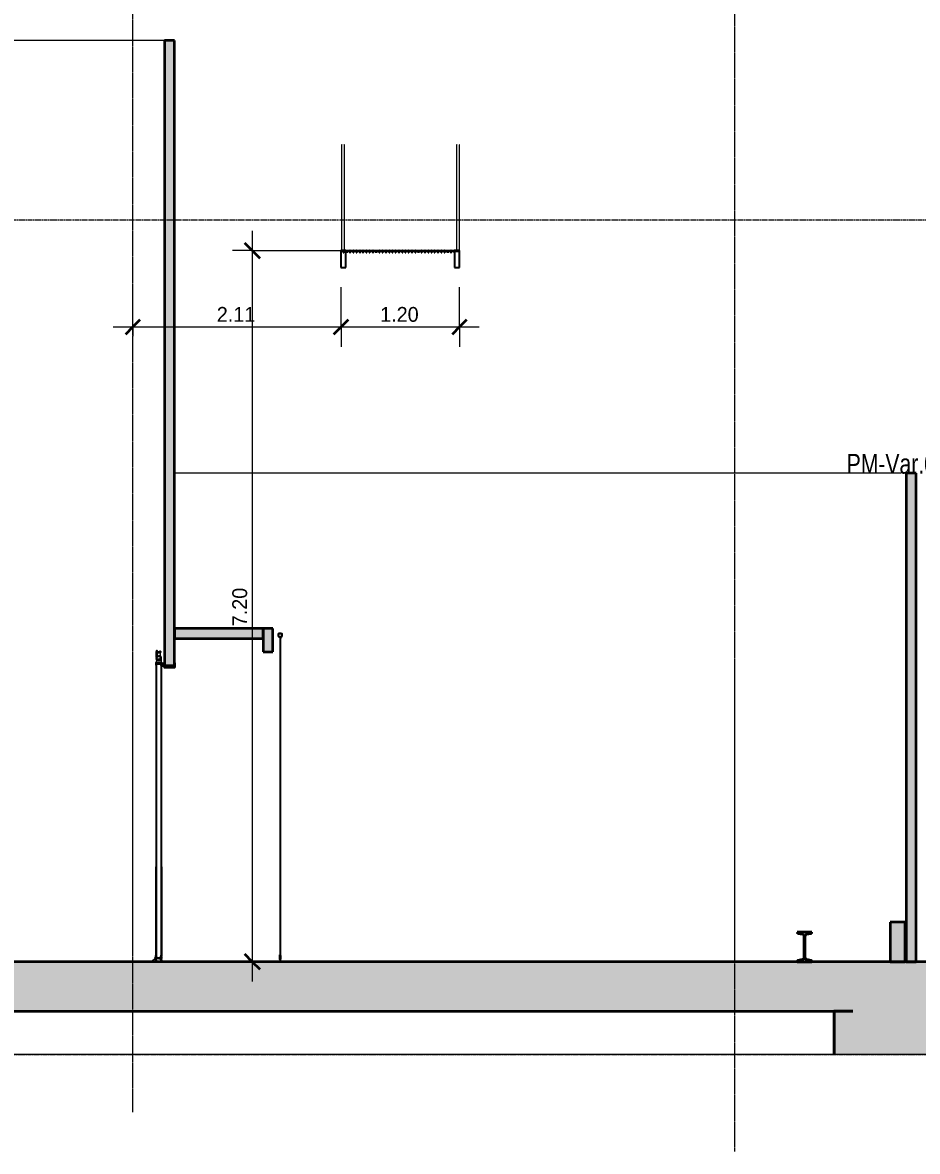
# Model space of a CAD drawing. Header units: centimetres. Extents: x -6646 to 16699, y -115 to 1717.
# Drawn here: x 12845 to 13751, y -98 to 1045 of the extents above; entities that cross this region are included whole.
import ezdxf

# ---------------------------------------------------------------- set-up
doc = ezdxf.new("R2010")
doc.units = ezdxf.units.CM
doc.linetypes.add('Centre', pattern=[3.175, 0.635, -0.475, 1.59, -0.475])
doc.linetypes.add('Grid Line', pattern=[2.2225, 1.27, -0.3175, 0.3175, -0.3175])
for name, color, linetype, lineweight in [('A-ANNO-DIMS', 7, 'Continuous', 9), ('A-ANNO-DIMS-100', 7, 'Continuous', 9), ('A-CLNG', 7, 'Continuous', 9), ('A-DOOR', 7, 'Continuous', 9), ('A-FLOR', 7, 'Continuous', 9), ('A-FLOR-HRAL', 7, 'Continuous', 9), ('A-FLOR-LEVL', 7, 'Continuous', 9), ('A-FLOR-PATT', 7, 'Continuous', 35), ('A-GENM', 7, 'Continuous', 9), ('A-WALL', 7, 'Continuous', 9), ('A-WALL-PATT', 7, 'Continuous', 35), ('C-BLDG-PADS', 7, 'Continuous', 9), ('I-WALL', 7, 'Continuous', 9), ('S-BEAM', 7, 'Continuous', 9), ('S-COLS-IDEN', 7, 'Continuous', 9), ('S-GRID', 7, 'Continuous', 9)]:
    doc.layers.add(name, color=color, linetype=linetype, lineweight=lineweight)
doc.styles.add('Century Gothic_1', font='GOTHIC.TTF', dxfattribs={"height": 15})
doc.styles.add('Century Gothic_2', font='GOTHIC.TTF', dxfattribs={"width": 0.8, "height": 20})
doc.dimstyles.new('FCA_N_Cotas_E100', dxfattribs={"dimscale": 30.48, "dimtxt": 15.662524, "dimasz": 0.492126, "dimexe": 0.656168, "dimexo": 0.656168, "dimgap": 0.032808, "dimtad": 1, "dimlfac": 0.01, "dimrnd": 0.01, "dimzin": 0, "dimdsep": 46, "dimtxsty": 'Century Gothic_1', "dimblk1": 'OBLIQUE', "dimblk2": 'OBLIQUE', "dimsah": 1, "dimcen": 0.09, "dimdle": 0.656168, "dimadec": 3, "dimazin": 2, "dimtfac": 1, "dimtdec": 4, "dimtix": 1, "dimtmove": 0, "dimatfit": 3, "dimfxl": 1, "dimtvp": 1, "dimtolj": 1, "dimtzin": 0, "dimarcsym": 2})

# ---------------------------------------------------------------- blocks, each defined once
blk = doc.blocks.new('M_S Shapes - 150 x 300-1672308-Elevación Eje 22')
at = {"layer": 'S-BEAM', "true_color": 0xcccccc}
h = blk.add_hatch(dxfattribs=at)
h.set_pattern_fill('FP_19', color=254, style=0, pattern_type=2)
h.set_pattern_definition([(45, (7.864, 0), (-25.1447, 25.1447), []), (45, (7.864, 38.1), (-25.1447, 25.1447), [])])
h.paths.add_polyline_path([(-2470.5, 94), (-2470.5, 94.4), (-2470.7, 95), (-2471.2, 95.3), (-2475.9, 96.1), (-2477, 96.7), (-2477.4, 97.8), (-2477.4, 120.2), (-2477, 121.3), (-2475.9, 121.9), (-2471.2, 122.7), (-2470.7, 123), (-2470.5, 123.6), (-2470.5, 124), (-2485.5, 124), (-2485.5, 123.6), (-2485.3, 123), (-2484.8, 122.7), (-2480.1, 121.9), (-2479, 121.3), (-2478.6, 120.2), (-2478.6, 97.8), (-2479, 96.7), (-2480.1, 96.1), (-2484.8, 95.3), (-2485.3, 95), (-2485.5, 94.4), (-2485.5, 94)])
at = {"layer": 'S-BEAM', "color": 254, "lineweight": 35, "true_color": 0xcccccc}
for p, q in [((-2485.5, 124), (-2485.5, 123.6)), ((-2470.5, 124), (-2485.5, 124)), ((-2484.8, 122.7), (-2480.1, 121.9)), ((-2478.6, 120.2), (-2478.6, 97.8)), ((-2477.4, 97.8), (-2477.4, 120.2)), ((-2475.9, 121.9), (-2471.2, 122.7)), ((-2470.5, 123.6), (-2470.5, 124)), ((-2485.5, 94.4), (-2485.5, 94)), ((-2485.5, 94), (-2470.5, 94)), ((-2480.1, 96.1), (-2484.8, 95.3)), ((-2471.2, 95.3), (-2475.9, 96.1)), ((-2470.5, 94), (-2470.5, 94.4))]:
    blk.add_line(p, q, dxfattribs=at)
at = {"layer": 'S-BEAM', "color": 254, "true_color": 0xcccccc}
blk.add_line((-2470.5, 124), (-2470.5, 124), dxfattribs=at)
at = {"layer": 'S-BEAM', "color": 254, "lineweight": 35, "true_color": 0xcccccc}
for centre, radius, start, end in [((-2484.6, 123.6), 0.88, 180, 260.5377), ((-2480.3, 120.2), 1.76, 0, 80.5377), ((-2475.7, 120.2), 1.76, 99.4623, 180), ((-2471.4, 123.6), 0.88, 279.4623, 360), ((-2484.6, 94.4), 0.88, 99.4623, 180), ((-2480.3, 97.8), 1.76, 279.4623, 360), ((-2475.7, 97.8), 1.76, 180, 260.5377), ((-2471.4, 94.4), 0.88, 0, 80.5377)]:
    blk.add_arc(centre, radius, start, end, dxfattribs=at)
blk = doc.blocks.new('Doors-Door-sets- LAHET-LAH010005 - 2_10 x 3_00-1686188-Elevación Eje 22')
at = {"layer": 'A-DOOR', "color": 254, "lineweight": 25, "true_color": 0xcccccc}
for p, q in [((-3134.5, 408.8), (-3134.8, 407.1)), ((-3134.8, 407.1), (-3134.8, 402.8)), ((-3134.8, 402.8), (-3134.5, 400.9)), ((-3134.5, 400.9), (-3134.7, 400.7)), ((-3134.7, 400.5), (-3130.3, 400.5)), ((-3134.1, 409), (-3134.4, 409)), ((-3134, 403.5), (-3134, 406.9)), ((-3133.8, 402.5), (-3134, 403.5)), ((-3133.9, 408.3), (-3133.9, 408.7)), ((-3133.3, 408.3), (-3133.9, 408.3)), ((-3133.9, 407.5), (-3133.9, 408.1)), ((-3133.9, 408.1), (-3133.3, 408.1)), ((-3130.7, 407.5), (-3133.9, 407.5)), ((-3133.8, 407.1), (-3130.6, 407.1)), ((-3132.4, 403.7), (-3133.8, 402.5)), ((-3133.3, 408.1), (-3133.3, 408.3)), ((-3131.9, 403.7), (-3132.4, 403.7)), ((-3130.5, 402.5), (-3131.9, 403.7)), ((-3130.6, 408.3), (-3131.4, 408.3)), ((-3131.4, 408.3), (-3131.4, 408.1)), ((-3131.4, 408.1), (-3130.7, 408.1)), ((-3130.7, 408.1), (-3130.7, 407.5)), ((-3130.4, 402.5), (-3130.5, 402.5)), ((-3130.4, 407.2), (-3130.4, 408.1)), ((-3130.4, 400.9), (-3130.4, 402.5)), ((-3130.2, 400.7), (-3130.4, 400.9)), ((-3126.5, 401), (-3126.7, 400)), ((-3126.6, 400), (-3126.4, 401)), ((-3126.4, 401), (-3126.5, 401)), ((-3135.2, 396.4), (-3135.2, 394.9)), ((-3135.2, 394.9), (-3135.2, 394.7)), ((-3135.1, 394.7), (-3135.1, 396.3)), ((-3129.4, 395.4), (-3135.1, 395.4)), ((-3135.1, 395.4), (-3135.1, 97.9)), ((-3129.4, 396.6), (-3135, 396.6)), ((-3135, 396.4), (-3134.9, 396.4)), ((-3134.8, 396.3), (-3134.8, 395.8)), ((-3134.7, 395.8), (-3134.7, 396.4)), ((-3134.4, 395.8), (-3134.7, 395.8)), ((-3134.7, 395.7), (-3134.4, 395.7)), ((-3134.6, 396.4), (-3129.5, 396.4)), ((-3134.4, 395.7), (-3134.4, 395.8)), ((-3130.2, 395.3), (-3130.2, 394.4)), ((-3129.4, 395.4), (-3130.1, 395.4)), ((-3130.1, 394.5), (-3130.1, 395.2)), ((-3130.1, 394.3), (-3130, 394.2)), ((-3130, 395.2), (-3129.4, 395.2)), ((-3129.4, 394.4), (-3130, 394.4)), ((-3130, 394.2), (-3130, 394.3)), ((-3130, 394.3), (-3129.9, 394.2)), ((-3129.2, 395.3), (-3129.9, 395)), ((-3129.9, 394.8), (-3129.2, 394.5)), ((-3129.9, 394.2), (-3129.8, 394.3)), ((-3129.8, 393.8), (-3129.9, 393.7)), ((-3129.8, 394.3), (-3129.8, 394.2)), ((-3129.8, 394.2), (-3129.8, 393.8)), ((-3129.8, 393.6), (-3129.6, 393.8)), ((-3129.4, 395.8), (-3129.7, 395.8)), ((-3129.7, 395.8), (-3129.7, 395.7)), ((-3129.7, 395.7), (-3129.4, 395.7)), ((-3129.6, 393.8), (-3129.6, 394.3)), ((-3129.6, 394.3), (-3129.4, 394.3)), ((-3129.4, 396.4), (-3129.4, 395.8)), ((-3129.4, 395.7), (-3129.4, 395.4)), ((-3129.4, 97.9), (-3129.4, 395.4)), ((-3129.4, 395.2), (-3129.4, 395.1)), ((-3129.4, 395.1), (-3129.2, 395.1)), ((-3129.2, 394.6), (-3129.4, 394.6)), ((-3129.4, 394.6), (-3129.4, 394.4)), ((-3129.4, 394.3), (-3129.4, 393.3)), ((-3129.4, 393.3), (-3129.3, 393.3)), ((-3129.2, 395.1), (-3129.2, 396.5)), ((-3129.2, 396.1), (-3129.2, 395.3)), ((-3127.7, 396.1), (-3129.2, 396.1)), ((-3129.2, 393.4), (-3129.2, 394.6)), ((-3129.2, 394.5), (-3129.2, 393.6)), ((-3129.2, 393.6), (-3127.7, 393.6)), ((-3129.1, 393.8), (-3129.1, 396)), ((-3129.1, 396), (-3127.7, 396)), ((-3127.7, 393.8), (-3129.1, 393.8)), ((-3126.7, 400), (-3126.7, 392.1)), ((-3126.6, 392.2), (-3126.6, 400)), ((-3126.6, 392), (-3116.1, 392)), ((-3116.2, 392.1), (-3126.5, 392.1)), ((-3116.3, 397), (-3116.4, 397)), ((-3116.4, 397), (-3116.1, 396)), ((-3116, 396), (-3116.3, 397)), ((-3116.1, 396), (-3116.1, 392.2)), ((-3116, 392.1), (-3116, 396)), ((-3135.4, 190.1), (-3135.4, 100.1)), ((-3135.1, 190.1), (-3135.4, 190.1)), ((-3135.1, 100.1), (-3135.1, 190.1)), ((-3129.1, 190.1), (-3129.4, 190.1)), ((-3129.4, 190.1), (-3129.4, 100.1)), ((-3129.1, 100.1), (-3129.1, 190.1)), ((-3135.6, 98.1), (-3136.3, 97.3)), ((-3136.3, 97.3), (-3134.9, 95.5)), ((-3134.6, 95.7), (-3135.8, 97.3)), ((-3135.8, 97.3), (-3134.7, 97.3)), ((-3135.6, 99.7), (-3135.6, 98.1)), ((-3135.4, 100.1), (-3135.1, 100.1)), ((-3135.2, 97.5), (-3135.2, 100.1)), ((-3135.2, 99.4), (-3135.2, 99.2)), ((-3135.2, 99.2), (-3135.2, 97.7)), ((-3134.7, 97.5), (-3135.2, 97.5)), ((-3135.1, 97.8), (-3135.1, 99.4)), ((-3135.1, 97.9), (-3129.4, 97.9)), ((-3134.9, 97.7), (-3135, 97.7)), ((-3135, 97.5), (-3129.4, 97.5)), ((-3134.8, 98.3), (-3134.8, 97.8)), ((-3134.4, 98.4), (-3134.7, 98.4)), ((-3134.7, 97.7), (-3134.7, 98.3)), ((-3134.7, 98.3), (-3134.4, 98.3)), ((-3134.7, 97.3), (-3134.7, 97.5)), ((-3129.5, 97.7), (-3134.6, 97.7)), ((-3134.4, 98.3), (-3134.4, 98.4)), ((-3129.5, 97.5), (-3132.2, 97.5)), ((-3132.2, 97.5), (-3132.2, 97.3)), ((-3132.2, 97.3), (-3130.2, 97.3)), ((-3130.2, 97.3), (-3131.4, 97.3)), ((-3131.4, 97.1), (-3130.3, 97.1)), ((-3130.2, 99.7), (-3130.2, 98.8)), ((-3130.2, 97), (-3130.2, 95.4)), ((-3130, 99.9), (-3130.1, 99.8)), ((-3130.1, 98.9), (-3130.1, 99.6)), ((-3130.1, 98.7), (-3129.4, 98.7)), ((-3129.9, 99.9), (-3130, 99.8)), ((-3130, 99.8), (-3130, 99.9)), ((-3130, 99.7), (-3129.4, 99.7)), ((-3129.4, 98.9), (-3130, 98.9)), ((-3130, 95.4), (-3130, 97.1)), ((-3130, 97.1), (-3129.5, 94.8)), ((-3129.9, 100.4), (-3129.8, 100.3)), ((-3129.8, 99.8), (-3129.9, 99.9)), ((-3129.6, 100.3), (-3129.8, 100.5)), ((-3129.8, 100.3), (-3129.8, 99.9)), ((-3129.8, 99.9), (-3129.8, 99.8)), ((-3129.4, 98.4), (-3129.7, 98.4)), ((-3129.7, 98.4), (-3129.7, 98.3)), ((-3129.7, 98.3), (-3129.4, 98.3)), ((-3129.6, 99.8), (-3129.6, 100.3)), ((-3129.4, 99.8), (-3129.6, 99.8)), ((-3129.1, 94.5), (-3129.5, 97.5)), ((-3129.3, 100.8), (-3129.4, 100.8)), ((-3129.4, 100.8), (-3129.4, 99.8)), ((-3129.4, 100.1), (-3129.1, 100.1)), ((-3129.4, 99.7), (-3129.4, 99.5)), ((-3129.4, 99.5), (-3129.2, 99.5)), ((-3129.2, 99), (-3129.4, 99)), ((-3129.4, 99), (-3129.4, 98.9)), ((-3129.4, 98.7), (-3129.4, 98.4)), ((-3129.4, 98.3), (-3129.4, 97.7)), ((-3129.2, 99.5), (-3129.2, 100.7)), ((-3129.2, 97.6), (-3129.2, 99))]:
    blk.add_line(p, q, dxfattribs=at)
at = {"layer": 'A-DOOR', "color": 254, "true_color": 0xe5e5e5}
for p, q in [((-3130.5, 406), (-3131, 406)), ((-3131, 406), (-3131, 403.8)), ((-3131, 403.8), (-3130.2, 402.3)), ((-3130.5, 403.8), (-3130.5, 406)), ((-3129.7, 402.3), (-3130.5, 403.8)), ((-3130.2, 402.3), (-3130.2, 398.6)), ((-3129.7, 396.6), (-3129.7, 402.3)), ((-3130.2, 398.6), (-3134.8, 398.6)), ((-3134.8, 398.6), (-3134.8, 396.6)), ((-3136.8, 96.5), (-3138.7, 94.9)), ((-3138.7, 94.9), (-3138.7, 94)), ((-3138.4, 94), (-3138.4, 94.6)), ((-3138.4, 94.6), (-3134.6, 94.6)), ((-3135.9, 96.5), (-3136.8, 96.5)), ((-3134.3, 94.9), (-3135.9, 96.5)), ((-3134.6, 94.6), (-3134.6, 94)), ((-3134.3, 94), (-3134.3, 94.9))]:
    blk.add_line(p, q, dxfattribs=at)
at = {"layer": 'A-DOOR', "color": 254, "lineweight": 25, "true_color": 0xcccccc}
for centre, radius, start, end in [((-3134.7, 400.6), 0.0991, 133.3468, 270), ((-3134.4, 408.8), 0.198, 90.6467, 171.0274), ((-3134.1, 408.8), 0.208, 341.6838, 90.6467), ((-3133.8, 406.9), 0.212, 90, 180), ((-3130.6, 408.1), 0.141, 360, 90), ((-3130.6, 407.2), 0.141, 270, 0), ((-3130.3, 400.6), 0.103, 270, 46.6532), ((-3135, 396.4), 0.196, 90, 180), ((-3135.1, 394.7), 0.05, 193.6477, 16.3523), ((-3135, 396.3), 0.0499, 90, 179.8798), ((-3134.9, 396.3), 0.0508, 0.224, 90), ((-3134.7, 395.8), 0.146, 180.224, 270.3636), ((-3134.6, 396.4), 0.057, 89.9178, 179.8182), ((-3134.4, 395.7), 0.0565, 270.3636, 360), ((-3130.1, 395.3), 0.1, 90, 180), ((-3130.1, 394.4), 0.104, 180, 284.8169), ((-3130, 395.2), 0.0612, 90, 180), ((-3130, 394.5), 0.0612, 180, 270), ((-3129.8, 394.9), 0.15, 105.2981, 254.7019), ((-3129.8, 393.7), 0.0599, 120.3449, 329.6551), ((-3129.7, 395.7), 0.0575, 180, 275.477), ((-3129.5, 396.4), 0.0607, 0, 89.9178), ((-3129.4, 396.5), 0.156, 0, 90), ((-3129.3, 393.4), 0.0939, 270, 0), ((-3128, 394.9), 1.28, 282.9983, 77.0017), ((-3128, 394.9), 1.13, 283.4892, 76.5108), ((-3126.6, 392.1), 0.1, 180, 270), ((-3126.5, 392.2), 0.1, 180.0125, 270), ((-3116.2, 392.2), 0.1, 270, 359.9744), ((-3116.1, 392.1), 0.1, 270, 0), ((-3135.2, 99.7), 0.4, 90, 180), ((-3135.1, 99.4), 0.05, 343.6477, 166.3523), ((-3135, 97.7), 0.196, 180, 270), ((-3135, 97.8), 0.0499, 180.1202, 270), ((-3134.9, 97.8), 0.0508, 270, 359.776), ((-3134.7, 95.6), 0.2, 209.2065, 30.7935), ((-3134.7, 98.3), 0.146, 89.6364, 179.776), ((-3134.6, 97.7), 0.057, 180.1818, 270.0822), ((-3134.4, 98.4), 0.0565, 0, 89.6364), ((-3131.4, 97.2), 0.1, 90, 270), ((-3130.5, 96.9), 0.255, 31.7199, 58.2801), ((-3130.1, 99.7), 0.104, 75.1831, 180), ((-3130.1, 98.8), 0.1, 180, 270), ((-3130.2, 97.1), 0.2, 0, 90), ((-3130.2, 97.1), 0.2, 0, 90), ((-3130.1, 95.4), 0.1, 180, 0), ((-3130, 99.6), 0.0612, 90, 180), ((-3130, 98.9), 0.0612, 180, 270), ((-3129.8, 100.4), 0.0599, 30.3449, 239.6551), ((-3129.5, 94.4), 0.4, 90, 15), ((-3129.5, 94.4), 0.35, 0, 180), ((-3129.5, 94.4), 0.35, 180, 0), ((-3129.7, 98.4), 0.0575, 84.523, 180), ((-3129.5, 97.7), 0.0607, 270.0822, 0), ((-3129.4, 97.6), 0.156, 270, 0), ((-3129.3, 100.7), 0.0939, 0, 90)]:
    blk.add_arc(centre, radius, start, end, dxfattribs=at)
blk = doc.blocks.new('FCA_N_Cortina Plastico Industrial - 3_70x3_00-1687601-Elevación Eje 22')
at = {"layer": 'A-GENM', "color": 254, "true_color": 0xe5e5e5}
for p, q in [((-3011.1, 425.8), (-3011.6, 425.3)), ((-3011.6, 425.3), (-3011.2, 425.6)), ((-3011.6, 425.3), (-3011.6, 425.3)), ((-3010.4, 426.7), (-3011.2, 426)), ((-3011.2, 425.9), (-3011.1, 425.8)), ((-3011, 425.8), (-3011.1, 425.9)), ((-3011, 426), (-3010.3, 426.6)), ((-3008.3, 426.7), (-3010.4, 426.7)), ((-3010.3, 426.6), (-3008.3, 426.6)), ((-3009.7, 422.4), (-3009.7, 423.4)), ((-3009.6, 423.4), (-3009.6, 422.4)), ((-3009.4, 422.6), (-3009.4, 423.1)), ((-3009.2, 422.7), (-3009.2, 423.1)), ((-3009.2, 423.1), (-3009.1, 423.1)), ((-3009.1, 423.1), (-3009.1, 422.7)), ((-3009, 422.4), (-3009, 423.4)), ((-3007.5, 426), (-3008.3, 426.7)), ((-3008.3, 426.6), (-3007.6, 426)), ((-3007.5, 425.9), (-3007.6, 425.8)), ((-3009.7, 422.7), (-3009.8, 422.7)), ((-3009.8, 422.7), (-3009.8, 421.5)), ((-3009.8, 421.5), (-3009.3, 421.5)), ((-3009.6, 421.9), (-3009.7, 422.4)), ((-3009.6, 422.4), (-3009.7, 422.4)), ((-3009.7, 421.5), (-3009.7, 101.1)), ((-3009.6, 422.4), (-3009.5, 421.9)), ((-3009.6, 421.9), (-3009.5, 421.9)), ((-3009.6, 421.9), (-3009.5, 421.9)), ((-3009.3, 422.7), (-3009.4, 422.7)), ((-3009, 422.7), (-3008.8, 422.7)), ((-3009, 422.3), (-3009, 422.4)), ((-3009, 101.1), (-3009, 421.5)), ((-3008.9, 421.5), (-3009, 421.5)), ((-3008.8, 421.5), (-3009, 421.5)), ((-3008.9, 421.5), (-3008.9, 101.1)), ((-3008.8, 422.7), (-3008.8, 421.5)), ((-3010, 99.6), (-3009.9, 101)), ((-3010, 97), (-3010, 99.6)), ((-3009.4, 99.6), (-3010, 99.6)), ((-3009.9, 96.1), (-3010, 97)), ((-3010, 97), (-3009.4, 97)), ((-3009.9, 101), (-3009.3, 101)), ((-3009.9, 96.1), (-3009.3, 96.1)), ((-3009.1, 101.1), (-3009.7, 101.1)), ((-3009.7, 101.1), (-3009.2, 101.1)), ((-3009.7, 96), (-3009.1, 96)), ((-3009.7, 96), (-3008.9, 96)), ((-3009.7, 96), (-3008.9, 96)), ((-3009.7, 96), (-3008.9, 96)), ((-3009.7, 96), (-3008.9, 96)), ((-3008.9, 101.1), (-3009.2, 101.1)), ((-3009.1, 101.1), (-3009, 101.1)), ((-3009, 101.1), (-3008.9, 101.1)), ((-3009, 96), (-3008.9, 96)), ((-3008.6, 99.6), (-3008.8, 101)), ((-3008.8, 96.1), (-3008.6, 97)), ((-3008.6, 97), (-3008.6, 99.6))]:
    blk.add_line(p, q, dxfattribs=at)
at = {"layer": 'A-GENM', "color": 254, "lineweight": 25, "true_color": 0xcccccc}
for p, q in [((-3011, 425.9), (-3011.3, 425.5)), ((-3011.3, 425.5), (-3011.3, 423.4)), ((-3011.3, 423.4), (-3007.3, 423.4)), ((-3007.5, 426), (-3011.1, 426)), ((-3011.1, 425.9), (-3011, 425.9)), ((-3007.3, 425.5), (-3007.6, 425.9)), ((-3007.6, 425.9), (-3007.5, 425.9)), ((-3007.3, 423.4), (-3007.3, 425.5)), ((-3009, 422.7), (-3009.3, 422.7)), ((-3009.3, 422.7), (-3009.3, 421.5)), ((-3009.1, 421.5), (-3009.2, 421.5)), ((-3009.2, 421.5), (-3009.2, 101.1)), ((-3009.2, 421.5), (-3009, 421.5)), ((-3009.1, 101.1), (-3009.1, 421.5)), ((-3009, 421.5), (-3009, 422.7)), ((-3009.3, 101), (-3009.4, 99.6)), ((-3009.4, 99.6), (-3009.4, 97)), ((-3009.4, 97), (-3009.3, 96.1)), ((-3009.2, 101.1), (-3009.1, 101.1)), ((-3008.8, 99.6), (-3009, 101)), ((-3009, 96.1), (-3008.8, 97)), ((-3008.8, 97), (-3008.8, 99.6))]:
    blk.add_line(p, q, dxfattribs=at)
at = {"layer": 'A-GENM', "color": 254, "lineweight": 25, "true_color": 0xcccccc, "flags": 128}
for points in [[(-3009, 101), (-3009, 101), (-3009, 101), (-3009, 101.1), (-3009.1, 101.1), (-3009.1, 101.1), (-3009.1, 101.1), (-3009.2, 101.1), (-3009.2, 101.1), (-3009.3, 101), (-3009.3, 101), (-3009.3, 101)], [(-3009.3, 96.1), (-3009.3, 96.1), (-3009.3, 96.1), (-3009.2, 96), (-3009.2, 96), (-3009.1, 96), (-3009.1, 96), (-3009.1, 96), (-3009, 96), (-3009, 96.1), (-3009, 96.1), (-3009, 96.1)]]:
    blk.add_lwpolyline(points, dxfattribs=at)
at = {"layer": 'A-GENM', "color": 254, "true_color": 0xe5e5e5}
for centre, radius, start, end in [((-3011.1, 425.9), 0.0748, 140.3469, 223.8924), ((-3007.5, 425.9), 0.111, 311.5989, 43.8328)]:
    blk.add_arc(centre, radius, start, end, dxfattribs=at)
at = {"layer": 'A-GENM', "color": 254, "lineweight": 25, "true_color": 0xcccccc}
for centre, start, end in [((-3011.1, 425.9), 90, 270), ((-3007.5, 425.9), 270, 90)]:
    blk.add_arc(centre, 0.075, start, end, dxfattribs=at)
at = {"layer": 'A-GENM', "color": 254, "true_color": 0xe5e5e5}
for centre, major_axis, start_param, end_param in [((-3009.4, 423.1), (0, 0.13), 4.712389, 6.806784), ((-3009.3, 423.1), (0, 0.13), 4.712389, 7.853982), ((-3009.4, 423.1), (0, 0.13), 4.712389, 6.806784), ((-3009.3, 423.1), (0, 0.13), 0.261799, 1.308997), ((-3009.4, 423.1), (0, 0.13), 4.712389, 6.806784), ((-3009.3, 423.1), (0, 0.13), 0.261799, 1.308997), ((-3009.4, 423.1), (0, 0.13), 4.712389, 6.806784), ((-3009.3, 423.1), (0, 0.13), 0.261799, 1.308997), ((-3009.3, 423.1), (0, 0.13), 4.974188, 6.021386), ((-3009.3, 423.1), (0, 0.13), 4.974188, 6.021386), ((-3009.3, 423.1), (0, 0.13), 4.974188, 6.021386), ((-3009.5, 421.9), (0, 0.0675), 1.534846, 3.056222), ((-3009.5, 421.9), (0, 0.0675), 1.534846, 3.056222), ((-3009.7, 100.9), (0, 0.162), 0.12434, 1.367745), ((-3009.7, 100.9), (0, 0.162), 0.373021, 1.367745), ((-3009.7, 100.9), (0, 0.162), 0.373021, 1.367745), ((-3009.7, 100.9), (0, 0.162), 0.373021, 1.367745), ((-3009.7, 96.2), (0, 0.161), 1.779716, 4.50347), ((-3009.7, 96.2), (0, 0.161), 1.779716, 4.50347), ((-3009.7, 96.2), (0, 0.161), 1.779716, 4.50347), ((-3009.7, 96.2), (0, 0.161), 1.779716, 4.50347), ((-3009.7, 100.9), (0, 0.162), 4.91544, 5.910164), ((-3009.7, 100.9), (0, 0.162), 4.91544, 5.910164), ((-3009.7, 100.9), (0, 0.162), 4.91544, 5.910164), ((-3009.7, 100.9), (0, 0.162), 4.91544, 5.910164), ((-3008.9, 100.9), (0, 0.162), 4.91544, 7.650931), ((-3008.9, 100.9), (0, 0.162), 0.373021, 1.367745), ((-3008.9, 100.9), (0, 0.162), 0.373021, 1.367745), ((-3008.9, 100.9), (0, 0.162), 0.373021, 1.367745), ((-3008.9, 96.2), (0, 0.161), 1.779716, 4.50347), ((-3008.9, 96.2), (0, 0.161), 1.779716, 4.50347), ((-3008.9, 96.2), (0, 0.161), 1.779716, 4.50347), ((-3008.9, 96.2), (0, 0.161), 1.779716, 4.50347), ((-3008.9, 100.9), (0, 0.162), 4.91544, 5.910164), ((-3008.9, 100.9), (0, 0.162), 4.91544, 5.910164), ((-3008.9, 100.9), (0, 0.162), 4.91544, 5.910164)]:
    blk.add_ellipse(centre, major_axis=major_axis, ratio=0.996195, start_param=start_param, end_param=end_param, dxfattribs=at)
blk = doc.blocks.new('PQ_RVR_ARQ-01_ZZ_ZZ_MO_T_A_rvt-3-Elevación Eje 22')
at = {"layer": 'A-FLOR-PATT', "lineweight": 9, "true_color": 0xeaeaea}
blk.add_hatch(color=254, dxfattribs=at).paths.add_polyline_path([(-3116.4, 421.5), (-3026.7, 421.5), (-3026.7, 431.5), (-3116.4, 431.5)])
at = {"layer": 'A-WALL-PATT', "lineweight": 9, "true_color": 0xeaeaea}
for points in [[(-3120, 394), (-3116.4, 394), (-3116.4, 1027), (-3126.4, 1027), (-3126.4, 394)], [(-2375.1, 94), (-2365.1, 94), (-2365.1, 588.8), (-2375.1, 588.8), (-2375.1, 195.2)], [(-3016.7, 408), (-3016.7, 431.6), (-3026.7, 431.6), (-3026.7, 408)], [(-2391.2, 94), (-2376.2, 94), (-2376.2, 134), (-2391.2, 134)]]:
    blk.add_hatch(color=254, dxfattribs=at).paths.add_polyline_path(points)
at = {"layer": 'A-WALL-PATT', "lineweight": 9, "true_color": 0xe5e5e5}
h = blk.add_hatch(dxfattribs=at)
h.set_pattern_fill('FP_18', color=254, style=0, pattern_type=2)
h.set_pattern_definition([(90, (-2375.1, 0), (-0.04148, 3e-18), [])])
h.paths.add_polyline_path([(-2375.1, 94), (-2375.1, 94), (-2375.1, 104.4)])
at = {"layer": 'A-CLNG', "color": 254, "lineweight": 18, "true_color": 0xe5e5e5}
for p, q in [((-3126.4, 1027), (-5882.7, 1027)), ((-2380.1, 588.8), (-3116.4, 588.8)), ((-2380.1, 588.8), (-2380.1, 588.8))]:
    blk.add_line(p, q, dxfattribs=at)
at = {"layer": 'A-FLOR', "color": 254, "lineweight": 35, "true_color": 0xcccccc}
for p, q in [((-3026.7, 431.5), (-3116.4, 431.5)), ((-3116.4, 431.5), (-3116.4, 421.5)), ((-3026.7, 421.5), (-3026.7, 431.5)), ((-3116.4, 421.5), (-3026.7, 421.5)), ((-2348.2, 94), (-5918.3, 94)), ((-5918.3, 44), (-2429.2, 44))]:
    blk.add_line(p, q, dxfattribs=at)
at = {"layer": 'A-WALL', "color": 254, "lineweight": 35, "true_color": 0xcccccc}
for p, q in [((-2375.1, 588.8), (-2375.1, 94)), ((-2365.1, 588.8), (-2375.1, 588.8)), ((-2365.1, 94), (-2365.1, 588.8)), ((-2376.2, 134), (-2391.2, 134)), ((-2391.2, 134), (-2391.2, 94)), ((-2376.2, 94), (-2376.2, 134)), ((-2391.2, 94), (-2376.2, 94)), ((-2375.1, 94), (-2365.1, 94)), ((-2448.2, 44), (-2448.2, -0.2)), ((-2429.2, 44), (-2448.2, 44))]:
    blk.add_line(p, q, dxfattribs=at)
at = {"layer": 'A-WALL', "color": 254, "true_color": 0xcccccc}
blk.add_line((-2391.2, 134), (-2391.2, 134), dxfattribs=at)
at = {"layer": 'C-BLDG-PADS', "color": 254, "lineweight": 18, "true_color": 0xdadada}
blk.add_line((-2348.2, 0), (-5918.3, 0), dxfattribs=at)
at = {"layer": 'I-WALL', "color": 254, "lineweight": 35, "true_color": 0xcccccc}
for p, q in [((-3116.4, 1027), (-3126.4, 1027)), ((-3126.4, 1027), (-3126.4, 394)), ((-3116.4, 394), (-3116.4, 1027)), ((-3016.7, 431.6), (-3026.7, 431.6)), ((-3026.7, 431.6), (-3026.7, 408)), ((-3016.7, 408), (-3016.7, 431.6)), ((-3026.7, 408), (-3016.7, 408)), ((-3126.4, 394), (-3116.4, 394))]:
    blk.add_line(p, q, dxfattribs=at)
at = {"layer": 'A-DOOR', "color": 254, "lineweight": 70, "true_color": 0xdadada}
blk.add_blockref('Doors-Door-sets- LAHET-LAH010005 - 2_10 x 3_00-1686188-Elevación Eje 22', (0, 0), dxfattribs=at)
at = {"layer": 'A-GENM', "color": 254, "lineweight": 70, "true_color": 0xdadada}
blk.add_blockref('FCA_N_Cortina Plastico Industrial - 3_70x3_00-1687601-Elevación Eje 22', (0, 0), dxfattribs=at)
at = {"layer": 'S-BEAM', "color": 254, "lineweight": 70, "true_color": 0xdadada}
blk.add_blockref('M_S Shapes - 150 x 300-1672308-Elevación Eje 22', (0, 0), dxfattribs=at)
blk = doc.blocks.new('M_RVR_Grating - 1_12 x 1_00-1794256-Elevación Eje 22')
at = {"layer": 'A-GENM', "lineweight": 25}
for p, q in [((-2942.7, 814.2), (-2947.7, 814.2)), ((-2947.7, 814.2), (-2947.7, 797.2)), ((-2947.7, 813.9), (-2947.7, 813.5)), ((-2827.7, 813.9), (-2947.7, 813.9)), ((-2947.7, 813.5), (-2827.7, 813.5)), ((-2944.9, 814.2), (-2945.2, 814.2)), ((-2945.2, 814.2), (-2945.2, 812.1)), ((-2945.2, 812.1), (-2944.9, 812.1)), ((-2944.9, 812.1), (-2944.9, 814.2)), ((-2942.7, 797.2), (-2942.7, 814.2)), ((-2941.6, 814.2), (-2941.9, 814.2)), ((-2941.9, 814.2), (-2941.9, 812.1)), ((-2941.9, 812.1), (-2941.6, 812.1)), ((-2941.6, 812.1), (-2941.6, 814.2)), ((-2938.3, 814.2), (-2938.6, 814.2)), ((-2938.6, 814.2), (-2938.6, 812.1)), ((-2938.6, 812.1), (-2938.3, 812.1)), ((-2938.3, 812.1), (-2938.3, 814.2)), ((-2935, 814.2), (-2935.3, 814.2)), ((-2935.3, 814.2), (-2935.3, 812.1)), ((-2935.3, 812.1), (-2935, 812.1)), ((-2935, 812.1), (-2935, 814.2)), ((-2931.7, 814.2), (-2932, 814.2)), ((-2932, 814.2), (-2932, 812.1)), ((-2932, 812.1), (-2931.7, 812.1)), ((-2931.7, 812.1), (-2931.7, 814.2)), ((-2928.4, 814.2), (-2928.7, 814.2)), ((-2928.7, 814.2), (-2928.7, 812.1)), ((-2928.7, 812.1), (-2928.4, 812.1)), ((-2928.4, 812.1), (-2928.4, 814.2)), ((-2925.1, 814.2), (-2925.4, 814.2)), ((-2925.4, 814.2), (-2925.4, 812.1)), ((-2925.4, 812.1), (-2925.1, 812.1)), ((-2925.1, 812.1), (-2925.1, 814.2)), ((-2921.8, 814.2), (-2922.1, 814.2)), ((-2922.1, 814.2), (-2922.1, 812.1)), ((-2922.1, 812.1), (-2921.8, 812.1)), ((-2921.8, 812.1), (-2921.8, 814.2)), ((-2918.5, 814.2), (-2918.8, 814.2)), ((-2918.8, 814.2), (-2918.8, 812.1)), ((-2918.8, 812.1), (-2918.5, 812.1)), ((-2918.5, 812.1), (-2918.5, 814.2)), ((-2915.2, 814.2), (-2915.5, 814.2)), ((-2915.5, 814.2), (-2915.5, 812.1)), ((-2915.5, 812.1), (-2915.2, 812.1)), ((-2915.2, 812.1), (-2915.2, 814.2)), ((-2911.9, 814.2), (-2912.2, 814.2)), ((-2912.2, 814.2), (-2912.2, 812.1)), ((-2912.2, 812.1), (-2911.9, 812.1)), ((-2911.9, 812.1), (-2911.9, 814.2)), ((-2908.6, 814.2), (-2908.9, 814.2)), ((-2908.9, 814.2), (-2908.9, 812.1)), ((-2908.9, 812.1), (-2908.6, 812.1)), ((-2908.6, 812.1), (-2908.6, 814.2)), ((-2905.3, 814.2), (-2905.6, 814.2)), ((-2905.6, 814.2), (-2905.6, 812.1)), ((-2905.6, 812.1), (-2905.3, 812.1)), ((-2905.3, 812.1), (-2905.3, 814.2)), ((-2902, 814.2), (-2902.3, 814.2)), ((-2902.3, 814.2), (-2902.3, 812.1)), ((-2902.3, 812.1), (-2902, 812.1)), ((-2902, 812.1), (-2902, 814.2)), ((-2898.7, 814.2), (-2899, 814.2)), ((-2899, 814.2), (-2899, 812.1)), ((-2899, 812.1), (-2898.7, 812.1)), ((-2898.7, 812.1), (-2898.7, 814.2)), ((-2895.4, 814.2), (-2895.7, 814.2)), ((-2895.7, 814.2), (-2895.7, 812.1)), ((-2895.7, 812.1), (-2895.4, 812.1)), ((-2895.4, 812.1), (-2895.4, 814.2)), ((-2892.1, 814.2), (-2892.4, 814.2)), ((-2892.4, 814.2), (-2892.4, 812.1)), ((-2892.4, 812.1), (-2892.1, 812.1)), ((-2892.1, 812.1), (-2892.1, 814.2)), ((-2888.8, 814.2), (-2889.1, 814.2)), ((-2889.1, 814.2), (-2889.1, 812.1)), ((-2889.1, 812.1), (-2888.8, 812.1)), ((-2888.8, 812.1), (-2888.8, 814.2)), ((-2885.5, 814.2), (-2885.8, 814.2)), ((-2885.8, 814.2), (-2885.8, 812.1)), ((-2885.8, 812.1), (-2885.5, 812.1)), ((-2885.5, 812.1), (-2885.5, 814.2)), ((-2882.2, 814.2), (-2882.5, 814.2)), ((-2882.5, 814.2), (-2882.5, 812.1)), ((-2882.5, 812.1), (-2882.2, 812.1)), ((-2882.2, 812.1), (-2882.2, 814.2)), ((-2878.9, 814.2), (-2879.2, 814.2)), ((-2879.2, 814.2), (-2879.2, 812.1)), ((-2879.2, 812.1), (-2878.9, 812.1)), ((-2878.9, 812.1), (-2878.9, 814.2)), ((-2875.6, 814.2), (-2875.9, 814.2)), ((-2875.9, 814.2), (-2875.9, 812.1)), ((-2875.9, 812.1), (-2875.6, 812.1)), ((-2875.6, 812.1), (-2875.6, 814.2)), ((-2872.3, 814.2), (-2872.6, 814.2)), ((-2872.6, 814.2), (-2872.6, 812.1)), ((-2872.6, 812.1), (-2872.3, 812.1)), ((-2872.3, 812.1), (-2872.3, 814.2)), ((-2869, 814.2), (-2869.3, 814.2)), ((-2869.3, 814.2), (-2869.3, 812.1)), ((-2869.3, 812.1), (-2869, 812.1)), ((-2869, 812.1), (-2869, 814.2)), ((-2865.7, 814.2), (-2866, 814.2)), ((-2866, 814.2), (-2866, 812.1)), ((-2866, 812.1), (-2865.7, 812.1)), ((-2865.7, 812.1), (-2865.7, 814.2)), ((-2862.4, 814.2), (-2862.7, 814.2)), ((-2862.7, 814.2), (-2862.7, 812.1)), ((-2862.7, 812.1), (-2862.4, 812.1)), ((-2862.4, 812.1), (-2862.4, 814.2)), ((-2859.1, 814.2), (-2859.4, 814.2)), ((-2859.4, 814.2), (-2859.4, 812.1)), ((-2859.4, 812.1), (-2859.1, 812.1)), ((-2859.1, 812.1), (-2859.1, 814.2)), ((-2855.8, 814.2), (-2856.1, 814.2)), ((-2856.1, 814.2), (-2856.1, 812.1)), ((-2856.1, 812.1), (-2855.8, 812.1)), ((-2855.8, 812.1), (-2855.8, 814.2)), ((-2852.5, 814.2), (-2852.8, 814.2)), ((-2852.8, 814.2), (-2852.8, 812.1)), ((-2852.8, 812.1), (-2852.5, 812.1)), ((-2852.5, 812.1), (-2852.5, 814.2)), ((-2849.2, 814.2), (-2849.5, 814.2)), ((-2849.5, 814.2), (-2849.5, 812.1)), ((-2849.5, 812.1), (-2849.2, 812.1)), ((-2849.2, 812.1), (-2849.2, 814.2)), ((-2845.9, 814.2), (-2846.2, 814.2)), ((-2846.2, 814.2), (-2846.2, 812.1)), ((-2846.2, 812.1), (-2845.9, 812.1)), ((-2845.9, 812.1), (-2845.9, 814.2)), ((-2842.6, 814.2), (-2842.9, 814.2)), ((-2842.9, 814.2), (-2842.9, 812.1)), ((-2842.9, 812.1), (-2842.6, 812.1)), ((-2842.6, 812.1), (-2842.6, 814.2)), ((-2839.3, 814.2), (-2839.6, 814.2)), ((-2839.6, 814.2), (-2839.6, 812.1)), ((-2839.6, 812.1), (-2839.3, 812.1)), ((-2839.3, 812.1), (-2839.3, 814.2)), ((-2836, 814.2), (-2836.3, 814.2)), ((-2836.3, 814.2), (-2836.3, 812.1)), ((-2836.3, 812.1), (-2836, 812.1)), ((-2836, 812.1), (-2836, 814.2)), ((-2832.7, 814.2), (-2833, 814.2)), ((-2833, 814.2), (-2833, 812.1)), ((-2833, 812.1), (-2832.7, 812.1)), ((-2832.7, 812.1), (-2832.7, 814.2)), ((-2827.7, 814.2), (-2832.7, 814.2)), ((-2832.7, 814.2), (-2832.7, 797.2)), ((-2827.7, 797.2), (-2827.7, 814.2)), ((-2827.7, 813.5), (-2827.7, 813.9)), ((-2947.7, 797.2), (-2942.7, 797.2)), ((-2832.7, 797.2), (-2827.7, 797.2))]:
    blk.add_line(p, q, dxfattribs=at)
at = {"layer": 'A-GENM', "color": 8, "true_color": 0x808080}
for p, q in [((-2941.9, 814.2), (-2942.7, 814.2)), ((-2942.7, 813.2), (-2941.9, 813.2)), ((-2938.6, 814.2), (-2941.6, 814.2)), ((-2941.6, 813.2), (-2938.6, 813.2)), ((-2935.3, 814.2), (-2938.3, 814.2)), ((-2938.3, 813.2), (-2935.3, 813.2)), ((-2932, 814.2), (-2935, 814.2)), ((-2935, 813.2), (-2932, 813.2)), ((-2928.7, 814.2), (-2931.7, 814.2)), ((-2931.7, 813.2), (-2928.7, 813.2)), ((-2925.4, 814.2), (-2928.4, 814.2)), ((-2928.4, 813.2), (-2925.4, 813.2)), ((-2922.1, 814.2), (-2925.1, 814.2)), ((-2925.1, 813.2), (-2922.1, 813.2)), ((-2918.8, 814.2), (-2921.8, 814.2)), ((-2921.8, 813.2), (-2918.8, 813.2)), ((-2915.5, 814.2), (-2918.5, 814.2)), ((-2918.5, 813.2), (-2915.5, 813.2)), ((-2912.2, 814.2), (-2915.2, 814.2)), ((-2915.2, 813.2), (-2912.2, 813.2)), ((-2908.9, 814.2), (-2911.9, 814.2)), ((-2911.9, 813.2), (-2908.9, 813.2)), ((-2905.6, 814.2), (-2908.6, 814.2)), ((-2908.6, 813.2), (-2905.6, 813.2)), ((-2902.3, 814.2), (-2905.3, 814.2)), ((-2905.3, 813.2), (-2902.3, 813.2)), ((-2899, 814.2), (-2902, 814.2)), ((-2902, 813.2), (-2899, 813.2)), ((-2895.7, 814.2), (-2898.7, 814.2)), ((-2898.7, 813.2), (-2895.7, 813.2)), ((-2892.4, 814.2), (-2895.4, 814.2)), ((-2895.4, 813.2), (-2892.4, 813.2)), ((-2889.1, 814.2), (-2892.1, 814.2)), ((-2892.1, 813.2), (-2889.1, 813.2)), ((-2885.8, 814.2), (-2888.8, 814.2)), ((-2888.8, 813.2), (-2885.8, 813.2)), ((-2882.5, 814.2), (-2885.5, 814.2)), ((-2885.5, 813.2), (-2882.5, 813.2)), ((-2879.2, 814.2), (-2882.2, 814.2)), ((-2882.2, 813.2), (-2879.2, 813.2)), ((-2875.9, 814.2), (-2878.9, 814.2)), ((-2878.9, 813.2), (-2875.9, 813.2)), ((-2872.6, 814.2), (-2875.6, 814.2)), ((-2875.6, 813.2), (-2872.6, 813.2)), ((-2869.3, 814.2), (-2872.3, 814.2)), ((-2872.3, 813.2), (-2869.3, 813.2)), ((-2866, 814.2), (-2869, 814.2)), ((-2869, 813.2), (-2866, 813.2)), ((-2862.7, 814.2), (-2865.7, 814.2)), ((-2865.7, 813.2), (-2862.7, 813.2)), ((-2859.4, 814.2), (-2862.4, 814.2)), ((-2862.4, 813.2), (-2859.4, 813.2)), ((-2856.1, 814.2), (-2859.1, 814.2)), ((-2859.1, 813.2), (-2856.1, 813.2)), ((-2852.8, 814.2), (-2855.8, 814.2)), ((-2855.8, 813.2), (-2852.8, 813.2)), ((-2849.5, 814.2), (-2852.5, 814.2)), ((-2852.5, 813.2), (-2849.5, 813.2)), ((-2846.2, 814.2), (-2849.2, 814.2)), ((-2849.2, 813.2), (-2846.2, 813.2)), ((-2842.9, 814.2), (-2845.9, 814.2)), ((-2845.9, 813.2), (-2842.9, 813.2)), ((-2839.6, 814.2), (-2842.6, 814.2)), ((-2842.6, 813.2), (-2839.6, 813.2)), ((-2836.3, 814.2), (-2839.3, 814.2)), ((-2839.3, 813.2), (-2836.3, 813.2)), ((-2833, 814.2), (-2836, 814.2)), ((-2836, 813.2), (-2833, 813.2))]:
    blk.add_line(p, q, dxfattribs=at)
blk = doc.blocks.new('Railings 50 - Railings 41-1808045-Elevación Eje 22')
at = {"layer": 'A-FLOR-HRAL', "color": 8, "true_color": 0x808080}
for p, q in [((-2947.1, 921.2), (-2947.1, 919)), ((-2946.5, 921.2), (-2947.1, 921.2)), ((-2947.1, 915.9), (-2947.1, 912)), ((-2944.1, 921.2), (-2944.7, 921.2)), ((-2944.1, 912), (-2944.1, 921.2)), ((-2947.1, 912), (-2947.1, 887.4)), ((-2944.1, 887.4), (-2944.1, 912)), ((-2947.1, 887.4), (-2947.1, 883.5)), ((-2947.1, 880.4), (-2947.1, 814.2)), ((-2944.1, 814.2), (-2944.1, 887.4))]:
    blk.add_line(p, q, dxfattribs=at)
at = {"layer": 'A-FLOR-HRAL', "color": 8, "true_color": 0x808080, "flags": 128}
for points in [[(-2947.1, 920), (-2947.1, 920), (-2947.1, 920), (-2947.1, 919.9), (-2947.1, 919.9), (-2947.1, 919.8), (-2947.1, 919.8), (-2947.1, 919.7), (-2947.1, 919.6), (-2947.1, 919.5), (-2947.1, 919.4), (-2947.1, 919.2), (-2947.1, 919.1), (-2947.1, 918.9), (-2947.1, 918.8), (-2947.1, 918.6), (-2947.1, 918.4), (-2947.1, 918.2), (-2947.1, 918), (-2947.1, 917.8), (-2947.1, 917.6), (-2947.1, 917.3), (-2947.1, 917.1), (-2947.1, 916.8), (-2947.1, 916.6), (-2947.1, 916.3), (-2947.1, 916), (-2947.1, 915.8), (-2947.1, 915.5), (-2947.1, 915.2), (-2947.1, 914.9), (-2947.1, 914.6), (-2947.1, 914.3), (-2947.1, 914), (-2947.1, 913.7), (-2947.1, 913.4), (-2947.1, 913), (-2947.1, 912.7), (-2947.1, 912.4), (-2947.1, 912.1), (-2947.1, 912)], [(-2944.1, 912), (-2944.1, 912.3), (-2944.1, 912.6), (-2944.1, 913), (-2944.1, 913.3), (-2944.1, 913.6), (-2944.1, 913.9), (-2944.1, 914.2), (-2944.1, 914.5), (-2944.1, 914.8), (-2944.1, 915.1), (-2944.1, 915.4), (-2944.1, 915.7), (-2944.1, 916), (-2944.1, 916.2), (-2944.1, 916.5), (-2944.1, 916.8), (-2944.1, 917), (-2944.1, 917.3), (-2944.1, 917.5), (-2944.1, 917.7), (-2944.1, 918), (-2944.1, 918.2), (-2944.1, 918.4), (-2944.1, 918.6), (-2944.1, 918.7), (-2944.1, 918.9), (-2944.1, 919.1), (-2944.1, 919.2), (-2944.1, 919.3), (-2944.1, 919.5), (-2944.1, 919.6), (-2944.1, 919.7), (-2944.1, 919.7), (-2944.1, 919.8), (-2944.1, 919.9), (-2944.1, 919.9), (-2944.1, 920), (-2944.1, 920), (-2944.1, 920), (-2944.1, 920)], [(-2947.1, 887.4), (-2947.1, 887.1), (-2947.1, 886.7), (-2947.1, 886.4), (-2947.1, 886.1), (-2947.1, 885.8), (-2947.1, 885.5), (-2947.1, 885.2), (-2947.1, 884.9), (-2947.1, 884.6), (-2947.1, 884.3), (-2947.1, 884), (-2947.1, 883.7), (-2947.1, 883.4), (-2947.1, 883.1), (-2947.1, 882.9), (-2947.1, 882.6), (-2947.1, 882.3), (-2947.1, 882.1), (-2947.1, 881.9), (-2947.1, 881.6), (-2947.1, 881.4), (-2947.1, 881.2), (-2947.1, 881), (-2947.1, 880.8), (-2947.1, 880.6), (-2947.1, 880.5), (-2947.1, 880.3), (-2947.1, 880.2), (-2947.1, 880), (-2947.1, 879.9), (-2947.1, 879.8), (-2947.1, 879.7), (-2947.1, 879.6), (-2947.1, 879.6), (-2947.1, 879.5), (-2947.1, 879.4), (-2947.1, 879.4), (-2947.1, 879.4), (-2947.1, 879.4), (-2947.1, 879.4)], [(-2944.1, 879.4), (-2944.1, 879.4), (-2944.1, 879.4), (-2944.1, 879.4), (-2944.1, 879.5), (-2944.1, 879.5), (-2944.1, 879.6), (-2944.1, 879.7), (-2944.1, 879.8), (-2944.1, 879.9), (-2944.1, 880), (-2944.1, 880.1), (-2944.1, 880.3), (-2944.1, 880.4), (-2944.1, 880.6), (-2944.1, 880.8), (-2944.1, 881), (-2944.1, 881.2), (-2944.1, 881.4), (-2944.1, 881.6), (-2944.1, 881.8), (-2944.1, 882), (-2944.1, 882.3), (-2944.1, 882.5), (-2944.1, 882.8), (-2944.1, 883.1), (-2944.1, 883.3), (-2944.1, 883.6), (-2944.1, 883.9), (-2944.1, 884.2), (-2944.1, 884.5), (-2944.1, 884.8), (-2944.1, 885.1), (-2944.1, 885.4), (-2944.1, 885.7), (-2944.1, 886), (-2944.1, 886.3), (-2944.1, 886.7), (-2944.1, 887), (-2944.1, 887.3), (-2944.1, 887.4)]]:
    blk.add_lwpolyline(points, dxfattribs=at)
blk = doc.blocks.new('Railings 54 - Railings 41-1808217-Elevación Eje 22')
at = {"layer": 'A-FLOR-HRAL', "color": 8, "true_color": 0x808080}
for p, q in [((-2830.6, 921.2), (-2830.6, 919)), ((-2829.9, 921.2), (-2830.6, 921.2)), ((-2830.6, 915.9), (-2830.6, 912)), ((-2827.6, 921.2), (-2828.1, 921.2)), ((-2827.6, 912), (-2827.6, 921.2)), ((-2830.6, 912), (-2830.6, 887.4)), ((-2827.6, 887.4), (-2827.6, 912)), ((-2830.6, 887.4), (-2830.6, 883.5)), ((-2830.6, 880.4), (-2830.6, 814.2)), ((-2827.6, 810.7), (-2827.6, 887.4)), ((-2827.6, 810.7), (-2827.6, 810.7))]:
    blk.add_line(p, q, dxfattribs=at)
at = {"layer": 'A-FLOR-HRAL', "color": 8, "true_color": 0x808080, "flags": 128}
for points in [[(-2830.6, 920), (-2830.6, 920), (-2830.6, 920), (-2830.6, 919.9), (-2830.6, 919.9), (-2830.6, 919.8), (-2830.6, 919.8), (-2830.6, 919.7), (-2830.6, 919.6), (-2830.6, 919.5), (-2830.6, 919.4), (-2830.6, 919.2), (-2830.6, 919.1), (-2830.6, 918.9), (-2830.6, 918.8), (-2830.6, 918.6), (-2830.6, 918.4), (-2830.6, 918.2), (-2830.6, 918), (-2830.6, 917.8), (-2830.6, 917.6), (-2830.6, 917.3), (-2830.6, 917.1), (-2830.6, 916.8), (-2830.6, 916.6), (-2830.6, 916.3), (-2830.6, 916), (-2830.6, 915.8), (-2830.6, 915.5), (-2830.6, 915.2), (-2830.6, 914.9), (-2830.6, 914.6), (-2830.6, 914.3), (-2830.6, 914), (-2830.6, 913.7), (-2830.6, 913.4), (-2830.6, 913), (-2830.6, 912.7), (-2830.6, 912.4), (-2830.6, 912.1), (-2830.6, 912)], [(-2827.6, 912), (-2827.6, 912.3), (-2827.6, 912.6), (-2827.6, 913), (-2827.6, 913.3), (-2827.6, 913.6), (-2827.6, 913.9), (-2827.6, 914.2), (-2827.6, 914.5), (-2827.6, 914.8), (-2827.6, 915.1), (-2827.6, 915.4), (-2827.6, 915.7), (-2827.6, 916), (-2827.6, 916.2), (-2827.6, 916.5), (-2827.6, 916.8), (-2827.6, 917), (-2827.6, 917.3), (-2827.6, 917.5), (-2827.6, 917.7), (-2827.6, 918), (-2827.6, 918.2), (-2827.6, 918.4), (-2827.6, 918.6), (-2827.6, 918.7), (-2827.6, 918.9), (-2827.6, 919.1), (-2827.6, 919.2), (-2827.6, 919.3), (-2827.6, 919.5), (-2827.6, 919.6), (-2827.6, 919.7), (-2827.6, 919.7), (-2827.6, 919.8), (-2827.6, 919.9), (-2827.6, 919.9), (-2827.6, 920), (-2827.6, 920), (-2827.6, 920), (-2827.6, 920)], [(-2830.6, 887.4), (-2830.6, 887.1), (-2830.6, 886.7), (-2830.6, 886.4), (-2830.6, 886.1), (-2830.6, 885.8), (-2830.6, 885.5), (-2830.6, 885.2), (-2830.6, 884.9), (-2830.6, 884.6), (-2830.6, 884.3), (-2830.6, 884), (-2830.6, 883.7), (-2830.6, 883.4), (-2830.6, 883.1), (-2830.6, 882.9), (-2830.6, 882.6), (-2830.6, 882.3), (-2830.6, 882.1), (-2830.6, 881.9), (-2830.6, 881.6), (-2830.6, 881.4), (-2830.6, 881.2), (-2830.6, 881), (-2830.6, 880.8), (-2830.6, 880.6), (-2830.6, 880.5), (-2830.6, 880.3), (-2830.6, 880.2), (-2830.6, 880), (-2830.6, 879.9), (-2830.6, 879.8), (-2830.6, 879.7), (-2830.6, 879.6), (-2830.6, 879.6), (-2830.6, 879.5), (-2830.6, 879.4), (-2830.6, 879.4), (-2830.6, 879.4), (-2830.6, 879.4), (-2830.6, 879.4)], [(-2827.6, 879.4), (-2827.6, 879.4), (-2827.6, 879.4), (-2827.6, 879.4), (-2827.6, 879.5), (-2827.6, 879.5), (-2827.6, 879.6), (-2827.6, 879.7), (-2827.6, 879.8), (-2827.6, 879.9), (-2827.6, 880), (-2827.6, 880.1), (-2827.6, 880.3), (-2827.6, 880.4), (-2827.6, 880.6), (-2827.6, 880.8), (-2827.6, 881), (-2827.6, 881.2), (-2827.6, 881.4), (-2827.6, 881.6), (-2827.6, 881.8), (-2827.6, 882), (-2827.6, 882.3), (-2827.6, 882.5), (-2827.6, 882.8), (-2827.6, 883.1), (-2827.6, 883.3), (-2827.6, 883.6), (-2827.6, 883.9), (-2827.6, 884.2), (-2827.6, 884.5), (-2827.6, 884.8), (-2827.6, 885.1), (-2827.6, 885.4), (-2827.6, 885.7), (-2827.6, 886), (-2827.6, 886.3), (-2827.6, 886.7), (-2827.6, 887), (-2827.6, 887.3), (-2827.6, 887.4)]]:
    blk.add_lwpolyline(points, dxfattribs=at)
blk = doc.blocks.new('DIMBLOCK61-Elevación Eje 22')
at = {"layer": 'A-ANNO-DIMS-100'}
for p, q in [((13077.4, 834.2), (13077.4, 74)), ((13077.4, 814.2), (13057.4, 814.2)), ((13077.4, 814.2), (13182.8, 814.2)), ((13077.4, 94), (13068, 94)), ((13077.4, 94), (13097.4, 94))]:
    blk.add_line(p, q, dxfattribs=at)
at = {"layer": 'A-ANNO-DIMS-100', "lineweight": 35}
for p, q in [((13077.4, 814.2), (13069.9, 821.7)), ((13077.4, 814.2), (13084.9, 806.7)), ((13077.4, 94), (13069.9, 101.5)), ((13077.4, 94), (13084.9, 86.5))]:
    blk.add_line(p, q, dxfattribs=at)
at = {"layer": 'A-ANNO-DIMS-100', "color": 0, "insert": (13057.1, 433.7), "char_height": 15, "width": 48.927, "attachment_point": 1, "rotation": 90, "line_spacing_factor": 0.984502, "style": 'Century Gothic_1'}
blk.add_mtext('7.20', dxfattribs=at)
blk = doc.blocks.new('_Oblique')
at = {"color": 0, "linetype": 'ByBlock', "lineweight": -2}
blk.add_line((-0.5, -0.5), (0.5, 0.5), dxfattribs=at)
blk = doc.blocks.new('DIMBLOCK62-Elevación Eje 22')
at = {"layer": 'A-ANNO-DIMS-100'}
for p, q in [((13167.3, 736.9), (13167.3, 777.2)), ((12956.3, 736.9), (12956.3, 756.9)), ((12936.3, 736.9), (13167.3, 736.9)), ((12956.3, 736.9), (12956.3, 727.5)), ((13167.3, 736.9), (13167.3, 716.9))]:
    blk.add_line(p, q, dxfattribs=at)
at = {"layer": 'A-ANNO-DIMS-100', "lineweight": 35}
for p, q in [((12956.3, 736.9), (12963.8, 744.4)), ((13167.3, 736.9), (13174.8, 744.4)), ((12956.3, 736.9), (12948.8, 729.4)), ((13167.3, 736.9), (13159.8, 729.4))]:
    blk.add_line(p, q, dxfattribs=at)
at = {"layer": 'A-ANNO-DIMS-100', "color": 0, "insert": (13041.4, 757.1), "char_height": 15, "width": 48.927, "attachment_point": 1, "line_spacing_factor": 0.984502, "style": 'Century Gothic_1'}
blk.add_mtext('2.11', dxfattribs=at)
blk = doc.blocks.new('DIMBLOCK63-Elevación Eje 22')
at = {"layer": 'A-ANNO-DIMS-100'}
for p, q in [((13167.3, 736.9), (13167.3, 777.2)), ((13287.3, 736.9), (13287.3, 777.2)), ((13167.3, 736.9), (13307.3, 736.9)), ((13167.3, 736.9), (13167.3, 716.9)), ((13287.3, 736.9), (13287.3, 716.9))]:
    blk.add_line(p, q, dxfattribs=at)
at = {"layer": 'A-ANNO-DIMS-100', "lineweight": 35}
for p, q in [((13167.3, 736.9), (13174.8, 744.4)), ((13287.3, 736.9), (13294.8, 744.4)), ((13167.3, 736.9), (13159.8, 729.4)), ((13287.3, 736.9), (13279.8, 729.4))]:
    blk.add_line(p, q, dxfattribs=at)
at = {"layer": 'A-ANNO-DIMS-100', "color": 0, "insert": (13206.9, 757.1), "char_height": 15, "width": 48.927, "attachment_point": 1, "line_spacing_factor": 0.984502, "style": 'Century Gothic_1'}
blk.add_mtext('1.20', dxfattribs=at)

msp = doc.modelspace()

# ---------------------------------------------------------------- hatches: boundary and pattern name
at = {"layer": 'A-FLOR-PATT', "lineweight": 9, "true_color": 0x9a9a9a}
h = msp.add_hatch(color=253, dxfattribs=at)
h.paths.add_polyline_path([(15833.107, 44), (15857.394, 44), (15857.394, 94), (13933.363, 94), (13933.363, 44), (15799.156, 44)])
h.paths.add_polyline_path([(10196.606, 44), (13753.677, 44), (13753.677, 94), (10027.212, 94), (10027.212, 44), (10176.934, 44)])
at = {"layer": 'A-WALL-PATT', "lineweight": 9, "true_color": 0x9a9a9a}
msp.add_hatch(color=253, dxfattribs=at).paths.add_polyline_path([(13712.809, -0.199), (13766.761, -0.199), (13766.761, 94), (13753.677, 94), (13753.677, 44), (13666.761, 44), (13666.761, -0.199), (13668.683, -0.199)])

# ---------------------------------------------------------------- linework, layer by layer
at = {"layer": 'A-FLOR', "lineweight": 35}
for p, q in [((13753.677, 94), (10089.55, 94)), ((10296.606, 44), (13666.761, 44))]:
    msp.add_line(p, q, dxfattribs=at)
at = {"layer": 'A-FLOR-LEVL', "color": 253, "linetype": 'Centre', "true_color": 0xaaaaaa}
for p, q in [((16194.168, 845.103), (9630.136, 845.103)), ((9630.136, 94), (16194.168, 94)), ((9630.136, 0), (16194.168, 0))]:
    msp.add_line(p, q, dxfattribs=at)
at = {"layer": 'A-WALL', "lineweight": 35}
msp.add_line((13666.761, 44), (13666.761, -0.199), dxfattribs=at)
at = {"layer": 'S-GRID', "color": 253, "linetype": 'Grid Line', "true_color": 0xaaaaaa}
for p, q in [((12956.262, -58.405), (12956.262, 1657.076)), ((13566.262, -98.157), (13566.262, 1657.076))]:
    msp.add_line(p, q, dxfattribs=at)

# ---------------------------------------------------------------- block references
at = {"lineweight": 5}
msp.add_blockref('PQ_RVR_ARQ-01_ZZ_ZZ_MO_T_A_rvt-3-Elevación Eje 22', (16114.924, 0), dxfattribs=at)
at = {"layer": 'A-FLOR-HRAL', "color": 8, "true_color": 0x808080}
for name in ['Railings 50 - Railings 41-1808045-Elevación Eje 22', 'Railings 54 - Railings 41-1808217-Elevación Eje 22']:
    msp.add_blockref(name, (16114.924, 0), dxfattribs=at)
at = {"layer": 'A-GENM', "color": 8, "true_color": 0x808080}
msp.add_blockref('M_RVR_Grating - 1_12 x 1_00-1794256-Elevación Eje 22', (16114.924, 0), dxfattribs=at)

# ---------------------------------------------------------------- texts
at = {"layer": 'S-COLS-IDEN', "insert": (13679.597, 608.306), "char_height": 20, "width": 134.6835, "attachment_point": 1, "style": 'Century Gothic_2'}
msp.add_mtext('PM-Var.05', dxfattribs=at)

# ---------------------------------------------------------------- dimensions: what is measured, and where the dimension line sits
at = {"layer": 'A-ANNO-DIMS'}
dim = msp.add_linear_dim(base=(13077.357, 94), p1=(13202.751, 814.171), p2=(13087.963, 94), angle=90, dimstyle='FCA_N_Cotas_E100', override={"dimpost": '<>', "dimfxl": 729.261842}, dxfattribs=at)
dim.commit()
dim.dimension.update_dxf_attribs({"geometry": 'DIMBLOCK61-Elevación Eje 22', "text_midpoint": (13068.48, 454.086)})
for base, p1, p2, override, picture, middle in [((13167.251, 736.895), (12956.262, 747.502), (13167.251, 797.171), {"dimpost": '<>', "dimfxl": 216.756162}, 'DIMBLOCK62-Elevación Eje 22', (13061.756, 745.727)), ((13287.251, 736.895), (13167.251, 797.171), (13287.251, 797.171), {"dimpost": '<>', "dimfxl": 120}, 'DIMBLOCK63-Elevación Eje 22', (13227.251, 745.773))]:
    dim = msp.add_linear_dim(base=base, p1=p1, p2=p2, dimstyle='FCA_N_Cotas_E100', override=override, dxfattribs=at)
    dim.commit()
    dim.dimension.update_dxf_attribs({"geometry": picture, "text_midpoint": middle})

doc.saveas('drawing.dxf')
